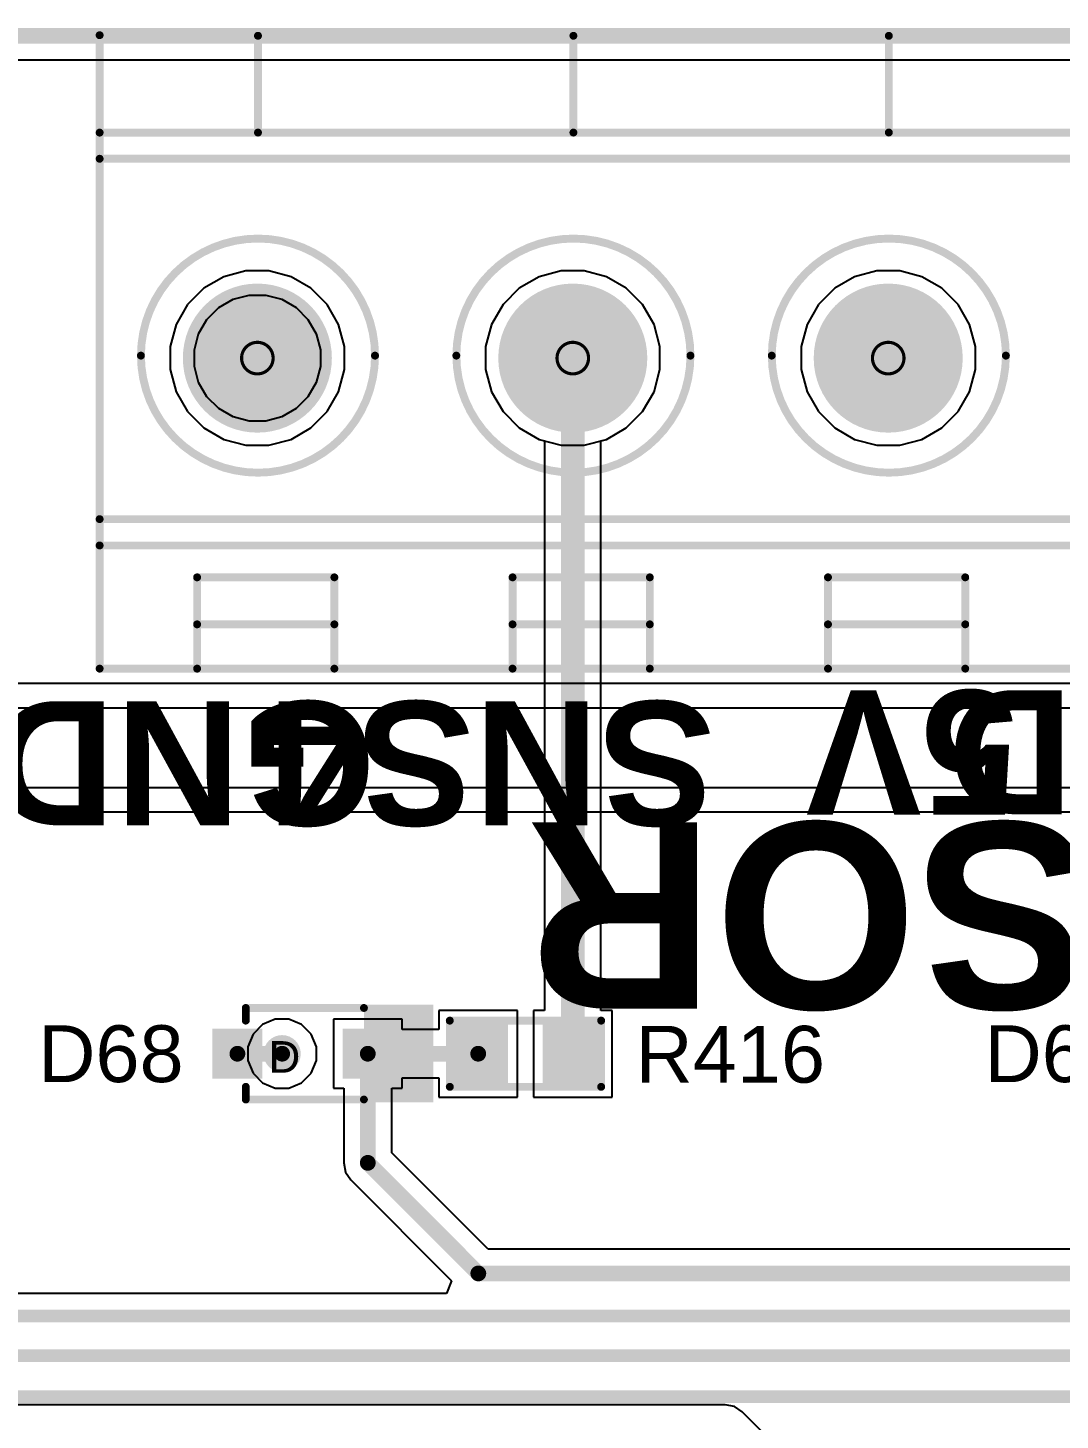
# Model space of a CAD drawing. Header units: inches. Extents: x -11 to 5428, y 0 to 5423.
# Drawn here: x 108.63 to 125.26, y 87.71 to 110.13 of the extents above; entities that cross this region are included whole.
import ezdxf

# ---------------------------------------------------------------- set-up
doc = ezdxf.new("R2010")
doc.units = ezdxf.units.IN
for name, color, linetype in [('Board Outline', 216, 'Continuous'), ('Bottom Layer', 5, 'Continuous'), ('Bottom Solder', 6, 'Continuous'), ('Drill Drawing', 1, 'Continuous'), ('GND', 16, 'Continuous'), ('Multi-Layer', 9, 'Continuous'), ('Pad Holes', 156, 'Continuous'), ('PWR', 76, 'Continuous'), ('Top Layer', 1, 'Continuous'), ('Top Overlay', 2, 'Continuous'), ('Top Paste', 8, 'Continuous'), ('Top Solder', 216, 'Continuous'), ('Via Holes', 16, 'Continuous')]:
    doc.layers.add(name, color=color, linetype=linetype)
doc.styles.add('Arial', font='', dxfattribs={"height": 0.2})
doc.styles.add('Arial_Bold', font='', dxfattribs={"height": 0.2})
doc.styles.get('Arial').set_extended_font_data('Arial')
doc.styles.get('Arial_Bold').set_extended_font_data('Arial', bold=True)

# ---------------------------------------------------------------- blocks, each defined once
blk = doc.blocks.new('SOD323F_100')
at = {"layer": 'Top Layer'}
for points in [[(-1.35, 0.3), (-0.75, 0.3), (-0.75, -0.3), (-1.35, -0.3)], [(0.75, 0.3), (1.35, 0.3), (1.35, -0.3), (0.75, -0.3)]]:
    blk.add_hatch(color=1, dxfattribs=at).paths.add_polyline_path(points)
at = {"layer": 'Top Overlay'}
for points in [[(0.988, 0.385), (2.108, 0.385), (2.108, 0.791), (0.988, 0.791)], [(1.422, -0.406), (2.108, -0.406), (2.108, 0.457), (1.422, 0.457)], [(0.988, -0.784), (2.108, -0.784), (2.108, -0.377), (0.988, -0.377)]]:
    blk.add_hatch(color=2, dxfattribs=at).paths.add_polyline_path(points)
at = {"layer": 'Top Paste'}
for points in [[(-1.35, 0.3), (-0.75, 0.3), (-0.75, -0.3), (-1.35, -0.3)], [(0.75, 0.3), (1.35, 0.3), (1.35, -0.3), (0.75, -0.3)]]:
    blk.add_hatch(color=8, dxfattribs=at).paths.add_polyline_path(points)
at = {"layer": 'Top Solder'}
for points in [[(-1.452, 0.402), (-0.648, 0.402), (-0.648, -0.402), (-1.452, -0.402)], [(0.648, 0.402), (1.452, 0.402), (1.452, -0.402), (0.648, -0.402)]]:
    blk.add_hatch(color=216, dxfattribs=at).paths.add_polyline_path(points)
at = {"layer": 'Top Overlay'}
for points in [[(-0.914, 0.533, 0.127, 0.127, 0), (-0.914, 0.737, 0.127, 0.127, 0)], [(-0.914, 0.737, 0.127, 0.127, 0), (0.988, 0.737, 0.127, 0.127, 0)], [(-0.914, -0.737, 0.127, 0.127, 0), (-0.914, -0.533, 0.127, 0.127, 0)], [(-0.914, -0.737, 0.127, 0.127, 0), (0.988, -0.737, 0.127, 0.127, 0)]]:
    blk.add_lwpolyline(points, format="xyseb", dxfattribs=at)
for points in [[(-0.946, 0.737, 0.0635, 0.0635, 1), (-0.883, 0.737, 0.0635, 0.0635, 1)], [(-0.946, 0.737, 0.0635, 0.0635, 1), (-0.883, 0.737, 0.0635, 0.0635, 1)], [(0.957, 0.737, 0.0635, 0.0635, 1), (1.02, 0.737, 0.0635, 0.0635, 1)], [(-0.946, 0.533, 0.0635, 0.0635, 1), (-0.883, 0.533, 0.0635, 0.0635, 1)], [(-0.946, -0.533, 0.0635, 0.0635, 1), (-0.883, -0.533, 0.0635, 0.0635, 1)], [(-0.946, -0.737, 0.0635, 0.0635, 1), (-0.883, -0.737, 0.0635, 0.0635, 1)], [(-0.946, -0.737, 0.0635, 0.0635, 1), (-0.883, -0.737, 0.0635, 0.0635, 1)], [(0.957, -0.737, 0.0635, 0.0635, 1), (1.02, -0.737, 0.0635, 0.0635, 1)]]:
    blk.add_lwpolyline(points, format="xyseb", close=True, dxfattribs=at)
blk = doc.blocks.new('R___0603_116')
at = {"layer": 'Top Layer'}
for points in [[(-0.381, 0.444), (-0.381, -0.445), (-1.143, -0.445), (-1.143, 0.444)], [(1.143, 0.444), (1.143, -0.445), (0.381, -0.445), (0.381, 0.444)]]:
    blk.add_hatch(color=1, dxfattribs=at).paths.add_polyline_path(points)
at = {"layer": 'Top Paste'}
for points in [[(-0.381, 0.444), (-0.381, -0.445), (-1.143, -0.445), (-1.143, 0.444)], [(1.143, 0.444), (1.143, -0.445), (0.381, -0.445), (0.381, 0.444)]]:
    blk.add_hatch(color=8, dxfattribs=at).paths.add_polyline_path(points)
at = {"layer": 'Top Solder'}
for points in [[(-0.279, 0.546), (-0.279, -0.546), (-1.245, -0.546), (-1.245, 0.546)], [(1.245, 0.546), (1.245, -0.546), (0.279, -0.546), (0.279, 0.546)]]:
    blk.add_hatch(color=216, dxfattribs=at).paths.add_polyline_path(points)
at = {"layer": 'Top Overlay'}
for points in [[(-1.219, -0.533, 0.127, 0.127, 0), (-1.219, 0.533, 0.127, 0.127, 0)], [(-1.219, 0.533, 0.127, 0.127, 0), (1.219, 0.533, 0.127, 0.127, 0)], [(1.219, -0.533, 0.127, 0.127, 0), (1.219, 0.533, 0.127, 0.127, 0)], [(-1.219, -0.533, 0.127, 0.127, 0), (1.219, -0.533, 0.127, 0.127, 0)]]:
    blk.add_lwpolyline(points, format="xyseb", dxfattribs=at)
for points in [[(-1.251, 0.533, 0.0635, 0.0635, 1), (-1.187, 0.533, 0.0635, 0.0635, 1)], [(-1.251, 0.533, 0.0635, 0.0635, 1), (-1.187, 0.533, 0.0635, 0.0635, 1)], [(1.187, 0.533, 0.0635, 0.0635, 1), (1.251, 0.533, 0.0635, 0.0635, 1)], [(1.187, 0.533, 0.0635, 0.0635, 1), (1.251, 0.533, 0.0635, 0.0635, 1)], [(-1.251, -0.533, 0.0635, 0.0635, 1), (-1.187, -0.533, 0.0635, 0.0635, 1)], [(-1.251, -0.533, 0.0635, 0.0635, 1), (-1.187, -0.533, 0.0635, 0.0635, 1)], [(1.187, -0.533, 0.0635, 0.0635, 1), (1.251, -0.533, 0.0635, 0.0635, 1)], [(1.187, -0.533, 0.0635, 0.0635, 1), (1.251, -0.533, 0.0635, 0.0635, 1)]]:
    blk.add_lwpolyline(points, format="xyseb", close=True, dxfattribs=at)
blk = doc.blocks.new('DB128V_5_08_12P_GN_S_125')
at = {"layer": 'Bottom Layer'}
h = blk.add_hatch(color=5, dxfattribs=at)
edge = h.paths.add_edge_path()
edge.add_arc((-27.94, 0), 1.15, 0, 360)
h = blk.add_hatch(color=5, dxfattribs=at)
edge = h.paths.add_edge_path()
edge.add_arc((-22.86, 0), 1.15, 0, 360)
h = blk.add_hatch(color=5, dxfattribs=at)
edge = h.paths.add_edge_path()
edge.add_arc((-17.78, 0), 1.15, 0, 360)
at = {"layer": 'Bottom Solder'}
h = blk.add_hatch(color=6, dxfattribs=at)
edge = h.paths.add_edge_path()
edge.add_arc((-27.94, 0), 1.2, 0, 360)
h = blk.add_hatch(color=6, dxfattribs=at)
edge = h.paths.add_edge_path()
edge.add_arc((-22.86, 0), 1.2, 0, 360)
h = blk.add_hatch(color=6, dxfattribs=at)
edge = h.paths.add_edge_path()
edge.add_arc((-17.78, 0), 1.2, 0, 360)
at = {"layer": 'GND'}
h = blk.add_hatch(color=16, dxfattribs=at)
edge = h.paths.add_edge_path()
edge.add_arc((-27.94, 0), 1.15, 0, 360)
h = blk.add_hatch(color=16, dxfattribs=at)
edge = h.paths.add_edge_path()
edge.add_arc((-22.86, 0), 1.15, 0, 360)
h = blk.add_hatch(color=16, dxfattribs=at)
edge = h.paths.add_edge_path()
edge.add_arc((-17.78, 0), 1.15, 0, 360)
at = {"layer": 'Multi-Layer'}
h = blk.add_hatch(color=9, dxfattribs=at)
edge = h.paths.add_edge_path()
edge.add_arc((-27.94, 0), 1.15, 0, 360)
h = blk.add_hatch(color=9, dxfattribs=at)
edge = h.paths.add_edge_path()
edge.add_arc((-22.86, 0), 1.15, 0, 360)
h = blk.add_hatch(color=9, dxfattribs=at)
edge = h.paths.add_edge_path()
edge.add_arc((-17.78, 0), 1.15, 0, 360)
at = {"layer": 'Pad Holes'}
h = blk.add_hatch(color=7, dxfattribs=at)
edge = h.paths.add_edge_path()
edge.add_arc((-27.94, 0), 0.75, 0, 360)
h = blk.add_hatch(color=7, dxfattribs=at)
edge = h.paths.add_edge_path()
edge.add_arc((-22.86, 0), 0.75, 0, 360)
h = blk.add_hatch(color=7, dxfattribs=at)
edge = h.paths.add_edge_path()
edge.add_arc((-17.78, 0), 0.75, 0, 360)
at = {"layer": 'PWR'}
h = blk.add_hatch(color=76, dxfattribs=at)
edge = h.paths.add_edge_path()
edge.add_arc((-27.94, 0), 1.15, 0, 360)
h = blk.add_hatch(color=76, dxfattribs=at)
edge = h.paths.add_edge_path()
edge.add_arc((-22.86, 0), 1.15, 0, 360)
h = blk.add_hatch(color=76, dxfattribs=at)
edge = h.paths.add_edge_path()
edge.add_arc((-17.78, 0), 1.15, 0, 360)
at = {"layer": 'Top Layer'}
h = blk.add_hatch(color=1, dxfattribs=at)
edge = h.paths.add_edge_path()
edge.add_arc((-27.94, 0), 1.15, 0, 360)
h = blk.add_hatch(color=1, dxfattribs=at)
edge = h.paths.add_edge_path()
edge.add_arc((-22.86, 0), 1.15, 0, 360)
h = blk.add_hatch(color=1, dxfattribs=at)
edge = h.paths.add_edge_path()
edge.add_arc((-17.78, 0), 1.15, 0, 360)
at = {"layer": 'Top Solder'}
h = blk.add_hatch(color=216, dxfattribs=at)
edge = h.paths.add_edge_path()
edge.add_arc((-27.94, 0), 1.2, 0, 360)
h = blk.add_hatch(color=216, dxfattribs=at)
edge = h.paths.add_edge_path()
edge.add_arc((-22.86, 0), 1.2, 0, 360)
h = blk.add_hatch(color=216, dxfattribs=at)
edge = h.paths.add_edge_path()
edge.add_arc((-17.78, 0), 1.2, 0, 360)
at = {"layer": 'Top Overlay'}
for points in [[(-30.48, 5.2, 0.127, 0.127, 0), (30.48, 5.2, 0.127, 0.127, 0)], [(-30.48, -5, 0.127, 0.127, 0), (-30.48, 5.2, 0.127, 0.127, 0)], [(-27.93, 3.632, 0.127, 0.127, 0), (-27.93, 5.19, 0.127, 0.127, 0)], [(-22.85, 3.632, 0.127, 0.127, 0), (-22.85, 5.19, 0.127, 0.127, 0)], [(-17.77, 3.632, 0.127, 0.127, 0), (-17.77, 5.19, 0.127, 0.127, 0)], [(-30.48, 3.631, 0.127, 0.127, 0), (30.48, 3.631, 0.127, 0.127, 0)], [(-30.48, 3.21, 0.127, 0.127, 0), (30.48, 3.21, 0.127, 0.127, 0)], [(-30.48, -2.593, 0.127, 0.127, 0), (0.44, -2.593, 0.127, 0.127, 0)], [(-30.48, -3.017, 0.127, 0.127, 0), (0.44, -3.017, 0.127, 0.127, 0)], [(-28.91, -5, 0.127, 0.127, 0), (-28.91, -3.53, 0.127, 0.127, 0)], [(-28.91, -3.53, 0.127, 0.127, 0), (-26.699, -3.53, 0.127, 0.127, 0)], [(-26.699, -5, 0.127, 0.127, 0), (-26.699, -3.53, 0.127, 0.127, 0)], [(-23.83, -5, 0.127, 0.127, 0), (-23.83, -3.53, 0.127, 0.127, 0)], [(-23.83, -3.53, 0.127, 0.127, 0), (-21.619, -3.53, 0.127, 0.127, 0)], [(-21.619, -5, 0.127, 0.127, 0), (-21.619, -3.53, 0.127, 0.127, 0)], [(-18.75, -5, 0.127, 0.127, 0), (-18.75, -3.53, 0.127, 0.127, 0)], [(-18.75, -3.53, 0.127, 0.127, 0), (-16.539, -3.53, 0.127, 0.127, 0)], [(-16.539, -5, 0.127, 0.127, 0), (-16.539, -3.53, 0.127, 0.127, 0)], [(-28.91, -4.287, 0.127, 0.127, 0), (-26.699, -4.287, 0.127, 0.127, 0)], [(-23.83, -4.287, 0.127, 0.127, 0), (-21.619, -4.287, 0.127, 0.127, 0)], [(-18.75, -4.287, 0.127, 0.127, 0), (-16.539, -4.287, 0.127, 0.127, 0)], [(-30.48, -5, 0.127, 0.127, 0), (30.48, -5, 0.127, 0.127, 0)]]:
    blk.add_lwpolyline(points, format="xyseb", dxfattribs=at)
for points in [[(-30.512, 5.2, 0.0635, 0.0635, 1), (-30.448, 5.2, 0.0635, 0.0635, 1)], [(-30.512, 5.2, 0.0635, 0.0635, 1), (-30.448, 5.2, 0.0635, 0.0635, 1)], [(-27.962, 5.19, 0.0635, 0.0635, 1), (-27.898, 5.19, 0.0635, 0.0635, 1)], [(-22.882, 5.19, 0.0635, 0.0635, 1), (-22.818, 5.19, 0.0635, 0.0635, 1)], [(-17.802, 5.19, 0.0635, 0.0635, 1), (-17.738, 5.19, 0.0635, 0.0635, 1)], [(-30.512, 3.631, 0.0635, 0.0635, 1), (-30.448, 3.631, 0.0635, 0.0635, 1)], [(-27.962, 3.632, 0.0635, 0.0635, 1), (-27.898, 3.632, 0.0635, 0.0635, 1)], [(-22.882, 3.632, 0.0635, 0.0635, 1), (-22.818, 3.632, 0.0635, 0.0635, 1)], [(-17.802, 3.632, 0.0635, 0.0635, 1), (-17.738, 3.632, 0.0635, 0.0635, 1)], [(-30.512, 3.21, 0.0635, 0.0635, 1), (-30.448, 3.21, 0.0635, 0.0635, 1)], [(-26.045, 0.04, 0.127, 0.127, 1), (-29.815, 0.04, 0.127, 0.127, 1)], [(-20.965, 0.04, 0.127, 0.127, 1), (-24.735, 0.04, 0.127, 0.127, 1)], [(-15.885, 0.04, 0.127, 0.127, 1), (-19.655, 0.04, 0.127, 0.127, 1)], [(-29.847, 0.04, 0.0635, 0.0635, 1), (-29.784, 0.04, 0.0635, 0.0635, 1)], [(-26.077, 0.04, 0.0635, 0.0635, 1), (-26.013, 0.04, 0.0635, 0.0635, 1)], [(-24.767, 0.04, 0.0635, 0.0635, 1), (-24.704, 0.04, 0.0635, 0.0635, 1)], [(-20.997, 0.04, 0.0635, 0.0635, 1), (-20.933, 0.04, 0.0635, 0.0635, 1)], [(-19.687, 0.04, 0.0635, 0.0635, 1), (-19.624, 0.04, 0.0635, 0.0635, 1)], [(-15.917, 0.04, 0.0635, 0.0635, 1), (-15.853, 0.04, 0.0635, 0.0635, 1)], [(-30.512, -2.593, 0.0635, 0.0635, 1), (-30.448, -2.593, 0.0635, 0.0635, 1)], [(-30.512, -3.017, 0.0635, 0.0635, 1), (-30.448, -3.017, 0.0635, 0.0635, 1)], [(-28.942, -3.53, 0.0635, 0.0635, 1), (-28.878, -3.53, 0.0635, 0.0635, 1)], [(-28.942, -3.53, 0.0635, 0.0635, 1), (-28.878, -3.53, 0.0635, 0.0635, 1)], [(-26.731, -3.53, 0.0635, 0.0635, 1), (-26.668, -3.53, 0.0635, 0.0635, 1)], [(-26.731, -3.53, 0.0635, 0.0635, 1), (-26.668, -3.53, 0.0635, 0.0635, 1)], [(-23.862, -3.53, 0.0635, 0.0635, 1), (-23.798, -3.53, 0.0635, 0.0635, 1)], [(-23.862, -3.53, 0.0635, 0.0635, 1), (-23.798, -3.53, 0.0635, 0.0635, 1)], [(-21.651, -3.53, 0.0635, 0.0635, 1), (-21.588, -3.53, 0.0635, 0.0635, 1)], [(-21.651, -3.53, 0.0635, 0.0635, 1), (-21.588, -3.53, 0.0635, 0.0635, 1)], [(-18.782, -3.53, 0.0635, 0.0635, 1), (-18.718, -3.53, 0.0635, 0.0635, 1)], [(-18.782, -3.53, 0.0635, 0.0635, 1), (-18.718, -3.53, 0.0635, 0.0635, 1)], [(-16.571, -3.53, 0.0635, 0.0635, 1), (-16.508, -3.53, 0.0635, 0.0635, 1)], [(-16.571, -3.53, 0.0635, 0.0635, 1), (-16.508, -3.53, 0.0635, 0.0635, 1)], [(-28.942, -4.287, 0.0635, 0.0635, 1), (-28.878, -4.287, 0.0635, 0.0635, 1)], [(-26.731, -4.287, 0.0635, 0.0635, 1), (-26.668, -4.287, 0.0635, 0.0635, 1)], [(-23.862, -4.287, 0.0635, 0.0635, 1), (-23.798, -4.287, 0.0635, 0.0635, 1)], [(-21.651, -4.287, 0.0635, 0.0635, 1), (-21.588, -4.287, 0.0635, 0.0635, 1)], [(-18.782, -4.287, 0.0635, 0.0635, 1), (-18.718, -4.287, 0.0635, 0.0635, 1)], [(-16.571, -4.287, 0.0635, 0.0635, 1), (-16.508, -4.287, 0.0635, 0.0635, 1)], [(-30.512, -5, 0.0635, 0.0635, 1), (-30.448, -5, 0.0635, 0.0635, 1)], [(-30.512, -5, 0.0635, 0.0635, 1), (-30.448, -5, 0.0635, 0.0635, 1)], [(-28.942, -5, 0.0635, 0.0635, 1), (-28.878, -5, 0.0635, 0.0635, 1)], [(-26.731, -5, 0.0635, 0.0635, 1), (-26.668, -5, 0.0635, 0.0635, 1)], [(-23.862, -5, 0.0635, 0.0635, 1), (-23.798, -5, 0.0635, 0.0635, 1)], [(-21.651, -5, 0.0635, 0.0635, 1), (-21.588, -5, 0.0635, 0.0635, 1)], [(-18.782, -5, 0.0635, 0.0635, 1), (-18.718, -5, 0.0635, 0.0635, 1)], [(-16.571, -5, 0.0635, 0.0635, 1), (-16.508, -5, 0.0635, 0.0635, 1)]]:
    blk.add_lwpolyline(points, format="xyseb", close=True, dxfattribs=at)

msp = doc.modelspace()

# ---------------------------------------------------------------- hatches: boundary and pattern name
at = {"layer": 'Bottom Layer'}
h = msp.add_hatch(color=5, dxfattribs=at)
edge = h.paths.add_edge_path()
edge.add_arc((112.725, 93.608), 0.3, 0, 360)
at = {"layer": 'GND'}
h = msp.add_hatch(color=16, dxfattribs=at)
edge = h.paths.add_edge_path()
edge.add_arc((112.725, 93.608), 0.3, 0, 360)
at = {"layer": 'PWR'}
h = msp.add_hatch(color=76, dxfattribs=at)
edge = h.paths.add_edge_path()
edge.add_arc((112.725, 93.608), 0.3, 0, 360)
at = {"layer": 'Top Layer'}
h = msp.add_hatch(color=1, dxfattribs=at)
edge = h.paths.add_edge_path()
edge.add_arc((112.725, 93.608), 0.3, 0, 360)
at = {"layer": 'Via Holes'}
h = msp.add_hatch(color=7, dxfattribs=at)
edge = h.paths.add_edge_path()
edge.add_arc((112.725, 93.608), 0.15, 0, 360)

# ---------------------------------------------------------------- linework, layer by layer
at = {"layer": 'Board Outline'}
msp.add_lwpolyline([(0, 110, 0.254, 0.254, 0), (344, 110, 0.254, 0.254, 0)], format="xyseb", dxfattribs=at)
at = {"layer": 'Bottom Layer'}
for p, q in [((9.715, 109.612), (334.285, 109.612)), ((116.864, 106.118), (116.544, 105.933)), ((117.221, 106.213), (116.864, 106.118)), ((117.591, 106.213), (117.221, 106.213)), ((117.948, 106.118), (117.591, 106.213)), ((118.268, 105.933), (117.948, 106.118)), ((121.944, 106.118), (121.624, 105.933)), ((122.301, 106.213), (121.944, 106.118)), ((122.671, 106.213), (122.301, 106.213)), ((123.028, 106.118), (122.671, 106.213)), ((123.348, 105.933), (123.028, 106.118)), ((116.544, 105.933), (116.283, 105.671)), ((118.53, 105.671), (118.268, 105.933)), ((121.624, 105.933), (121.363, 105.671)), ((123.61, 105.671), (123.348, 105.933)), ((116.283, 105.671), (116.098, 105.351)), ((118.714, 105.351), (118.53, 105.671)), ((121.363, 105.671), (121.178, 105.351)), ((123.794, 105.351), (123.61, 105.671)), ((116.098, 105.351), (116.002, 104.994)), ((118.81, 104.994), (118.714, 105.351)), ((121.178, 105.351), (121.082, 104.994)), ((123.89, 104.994), (123.794, 105.351)), ((116.002, 104.994), (116.002, 104.624)), ((118.81, 104.624), (118.81, 104.994)), ((121.082, 104.994), (121.082, 104.624)), ((123.89, 104.624), (123.89, 104.994)), ((116.002, 104.624), (116.098, 104.267)), ((118.714, 104.267), (118.81, 104.624)), ((121.082, 104.624), (121.178, 104.267)), ((123.794, 104.267), (123.89, 104.624)), ((116.098, 104.267), (116.283, 103.947)), ((118.53, 103.947), (118.714, 104.267)), ((121.178, 104.267), (121.363, 103.947)), ((123.61, 103.947), (123.794, 104.267)), ((116.283, 103.947), (116.544, 103.686)), ((118.268, 103.686), (118.53, 103.947)), ((121.363, 103.947), (121.624, 103.686)), ((123.348, 103.686), (123.61, 103.947)), ((116.544, 103.686), (116.864, 103.501)), ((117.948, 103.501), (118.268, 103.686)), ((121.624, 103.686), (121.944, 103.501)), ((123.028, 103.501), (123.348, 103.686)), ((116.864, 103.501), (117.221, 103.405)), ((117.221, 103.405), (117.591, 103.405)), ((117.591, 103.405), (117.948, 103.501)), ((121.944, 103.501), (122.301, 103.405)), ((122.301, 103.405), (122.671, 103.405)), ((122.671, 103.405), (123.028, 103.501)), ((119.861, 87.957), (102.692, 87.957)), ((120.009, 87.928), (119.861, 87.957)), ((120.135, 87.843), (120.009, 87.928)), ((124.147, 83.832), (120.135, 87.843))]:
    msp.add_line(p, q, dxfattribs=at)
at = {"layer": 'Drill Drawing'}
for points in [[(112.58, 104.809, 0.0508, 0.0508, 1), (112.072, 104.809, 0.0508, 0.0508, 1)], [(117.66, 104.809, 0.0508, 0.0508, 1), (117.152, 104.809, 0.0508, 0.0508, 1)], [(122.74, 104.809, 0.0508, 0.0508, 1), (122.232, 104.809, 0.0508, 0.0508, 1)], [(112.059, 104.809, 0.0254, 0.0254, 1), (112.085, 104.809, 0.0254, 0.0254, 1)], [(112.567, 104.809, 0.0254, 0.0254, 1), (112.593, 104.809, 0.0254, 0.0254, 1)], [(117.139, 104.809, 0.0254, 0.0254, 1), (117.165, 104.809, 0.0254, 0.0254, 1)], [(117.647, 104.809, 0.0254, 0.0254, 1), (117.673, 104.809, 0.0254, 0.0254, 1)], [(122.219, 104.809, 0.0254, 0.0254, 1), (122.245, 104.809, 0.0254, 0.0254, 1)], [(122.727, 104.809, 0.0254, 0.0254, 1), (122.753, 104.809, 0.0254, 0.0254, 1)]]:
    msp.add_lwpolyline(points, format="xyseb", close=True, dxfattribs=at)
at = {"layer": 'GND'}
for p, q in [((0.388, 109.612), (343.612, 109.612)), ((111.784, 106.118), (111.464, 105.933)), ((112.141, 106.213), (111.784, 106.118)), ((112.511, 106.213), (112.141, 106.213)), ((112.868, 106.118), (112.511, 106.213)), ((113.188, 105.933), (112.868, 106.118)), ((116.864, 106.118), (116.544, 105.933)), ((117.221, 106.213), (116.864, 106.118)), ((117.591, 106.213), (117.221, 106.213)), ((117.948, 106.118), (117.591, 106.213)), ((118.268, 105.933), (117.948, 106.118)), ((121.944, 106.118), (121.624, 105.933)), ((122.301, 106.213), (121.944, 106.118)), ((122.671, 106.213), (122.301, 106.213)), ((123.028, 106.118), (122.671, 106.213)), ((123.348, 105.933), (123.028, 106.118)), ((111.464, 105.933), (111.203, 105.671)), ((111.934, 105.756), (112.192, 105.825)), ((112.192, 105.825), (112.46, 105.825)), ((112.46, 105.825), (112.718, 105.756)), ((113.45, 105.671), (113.188, 105.933)), ((116.544, 105.933), (116.283, 105.671)), ((118.53, 105.671), (118.268, 105.933)), ((121.624, 105.933), (121.363, 105.671)), ((123.61, 105.671), (123.348, 105.933)), ((111.203, 105.671), (111.018, 105.351)), ((111.514, 105.433), (111.703, 105.622)), ((111.703, 105.622), (111.934, 105.756)), ((112.718, 105.756), (112.95, 105.622)), ((112.95, 105.622), (113.139, 105.433)), ((113.634, 105.351), (113.45, 105.671)), ((116.283, 105.671), (116.098, 105.351)), ((118.714, 105.351), (118.53, 105.671)), ((121.363, 105.671), (121.178, 105.351)), ((123.794, 105.351), (123.61, 105.671)), ((111.38, 105.201), (111.514, 105.433)), ((113.139, 105.433), (113.272, 105.201)), ((111.018, 105.351), (110.922, 104.994)), ((111.311, 104.943), (111.38, 105.201)), ((113.272, 105.201), (113.342, 104.943)), ((113.73, 104.994), (113.634, 105.351)), ((116.098, 105.351), (116.002, 104.994)), ((118.81, 104.994), (118.714, 105.351)), ((121.178, 105.351), (121.082, 104.994)), ((123.89, 104.994), (123.794, 105.351)), ((110.922, 104.994), (110.922, 104.624)), ((111.311, 104.676), (111.311, 104.943)), ((113.342, 104.943), (113.342, 104.676)), ((113.73, 104.624), (113.73, 104.994)), ((116.002, 104.994), (116.002, 104.624)), ((118.81, 104.624), (118.81, 104.994)), ((121.082, 104.994), (121.082, 104.624)), ((123.89, 104.624), (123.89, 104.994)), ((110.922, 104.624), (111.018, 104.267)), ((111.38, 104.417), (111.311, 104.676)), ((113.342, 104.676), (113.272, 104.417)), ((113.634, 104.267), (113.73, 104.624)), ((116.002, 104.624), (116.098, 104.267)), ((118.714, 104.267), (118.81, 104.624)), ((121.082, 104.624), (121.178, 104.267)), ((123.794, 104.267), (123.89, 104.624)), ((111.018, 104.267), (111.203, 103.947)), ((111.514, 104.186), (111.38, 104.417)), ((113.272, 104.417), (113.139, 104.186)), ((113.45, 103.947), (113.634, 104.267)), ((116.098, 104.267), (116.283, 103.947)), ((118.53, 103.947), (118.714, 104.267)), ((121.178, 104.267), (121.363, 103.947)), ((123.61, 103.947), (123.794, 104.267)), ((111.703, 103.997), (111.514, 104.186)), ((113.139, 104.186), (112.95, 103.997)), ((111.203, 103.947), (111.464, 103.686)), ((111.934, 103.863), (111.703, 103.997)), ((112.192, 103.794), (111.934, 103.863)), ((112.718, 103.863), (112.46, 103.794)), ((112.95, 103.997), (112.718, 103.863)), ((113.188, 103.686), (113.45, 103.947)), ((116.283, 103.947), (116.544, 103.686)), ((118.268, 103.686), (118.53, 103.947)), ((121.363, 103.947), (121.624, 103.686)), ((123.348, 103.686), (123.61, 103.947)), ((111.464, 103.686), (111.784, 103.501)), ((112.46, 103.794), (112.192, 103.794)), ((112.868, 103.501), (113.188, 103.686)), ((116.544, 103.686), (116.864, 103.501)), ((117.948, 103.501), (118.268, 103.686)), ((121.624, 103.686), (121.944, 103.501)), ((123.028, 103.501), (123.348, 103.686)), ((111.784, 103.501), (112.141, 103.405)), ((112.141, 103.405), (112.511, 103.405)), ((112.511, 103.405), (112.868, 103.501)), ((116.864, 103.501), (117.221, 103.405)), ((117.221, 103.405), (117.591, 103.405)), ((117.591, 103.405), (117.948, 103.501)), ((121.944, 103.501), (122.301, 103.405)), ((122.301, 103.405), (122.671, 103.405)), ((122.671, 103.405), (123.028, 103.501)), ((316.535, 99.568), (10.349, 99.568)), ((10.737, 99.18), (316.535, 99.18))]:
    msp.add_line(p, q, dxfattribs=at)
at = {"layer": 'PWR'}
for p, q in [((0.388, 109.612), (232.286, 109.612)), ((111.784, 106.118), (111.464, 105.933)), ((112.141, 106.213), (111.784, 106.118)), ((112.511, 106.213), (112.141, 106.213)), ((112.868, 106.118), (112.511, 106.213)), ((113.188, 105.933), (112.868, 106.118)), ((116.864, 106.118), (116.544, 105.933)), ((117.221, 106.213), (116.864, 106.118)), ((117.591, 106.213), (117.221, 106.213)), ((117.948, 106.118), (117.591, 106.213)), ((118.268, 105.933), (117.948, 106.118)), ((111.464, 105.933), (111.203, 105.671)), ((113.45, 105.671), (113.188, 105.933)), ((116.544, 105.933), (116.283, 105.671)), ((118.53, 105.671), (118.268, 105.933)), ((111.203, 105.671), (111.018, 105.351)), ((113.634, 105.351), (113.45, 105.671)), ((116.283, 105.671), (116.098, 105.351)), ((118.714, 105.351), (118.53, 105.671)), ((111.018, 105.351), (110.922, 104.994)), ((113.73, 104.994), (113.634, 105.351)), ((116.098, 105.351), (116.002, 104.994)), ((118.81, 104.994), (118.714, 105.351)), ((110.922, 104.994), (110.922, 104.624)), ((113.73, 104.624), (113.73, 104.994)), ((116.002, 104.994), (116.002, 104.624)), ((118.81, 104.624), (118.81, 104.994)), ((110.922, 104.624), (111.018, 104.267)), ((113.634, 104.267), (113.73, 104.624)), ((116.002, 104.624), (116.098, 104.267)), ((118.714, 104.267), (118.81, 104.624)), ((111.018, 104.267), (111.203, 103.947)), ((113.45, 103.947), (113.634, 104.267)), ((116.098, 104.267), (116.283, 103.947)), ((118.53, 103.947), (118.714, 104.267)), ((111.203, 103.947), (111.464, 103.686)), ((113.188, 103.686), (113.45, 103.947)), ((116.283, 103.947), (116.544, 103.686)), ((118.268, 103.686), (118.53, 103.947)), ((111.464, 103.686), (111.784, 103.501)), ((112.868, 103.501), (113.188, 103.686)), ((116.544, 103.686), (116.864, 103.501)), ((117.948, 103.501), (118.268, 103.686)), ((111.784, 103.501), (112.141, 103.405)), ((112.141, 103.405), (112.511, 103.405)), ((112.511, 103.405), (112.868, 103.501)), ((116.864, 103.501), (117.221, 103.405)), ((117.221, 103.405), (117.591, 103.405)), ((117.591, 103.405), (117.948, 103.501)), ((197.688, 97.892), (33.528, 97.892)), ((33.689, 97.503), (197.527, 97.503)), ((112.615, 94.162), (112.411, 94.078)), ((112.835, 94.162), (112.615, 94.162)), ((113.039, 94.078), (112.835, 94.162)), ((112.411, 94.078), (112.256, 93.922)), ((113.195, 93.922), (113.039, 94.078)), ((112.256, 93.922), (112.171, 93.718)), ((112.171, 93.718), (112.171, 93.498)), ((113.279, 93.718), (113.195, 93.922)), ((113.279, 93.498), (113.279, 93.718)), ((112.171, 93.498), (112.256, 93.294)), ((113.195, 93.294), (113.279, 93.498)), ((112.256, 93.294), (112.411, 93.138)), ((113.039, 93.138), (113.195, 93.294)), ((112.411, 93.138), (112.615, 93.054)), ((112.615, 93.054), (112.835, 93.054)), ((112.835, 93.054), (113.039, 93.138))]:
    msp.add_line(p, q, dxfattribs=at)
at = {"layer": 'Top Layer'}
for p, q in [((9.715, 109.612), (323.096, 109.612)), ((116.864, 106.118), (116.544, 105.933)), ((117.221, 106.213), (116.864, 106.118)), ((117.591, 106.213), (117.221, 106.213)), ((117.948, 106.118), (117.591, 106.213)), ((118.268, 105.933), (117.948, 106.118)), ((121.944, 106.118), (121.624, 105.933)), ((122.301, 106.213), (121.944, 106.118)), ((122.671, 106.213), (122.301, 106.213)), ((123.028, 106.118), (122.671, 106.213)), ((123.348, 105.933), (123.028, 106.118)), ((116.544, 105.933), (116.283, 105.671)), ((118.53, 105.671), (118.268, 105.933)), ((121.624, 105.933), (121.363, 105.671)), ((123.61, 105.671), (123.348, 105.933)), ((116.283, 105.671), (116.098, 105.351)), ((118.714, 105.351), (118.53, 105.671)), ((121.363, 105.671), (121.178, 105.351)), ((123.794, 105.351), (123.61, 105.671)), ((116.098, 105.351), (116.002, 104.994)), ((118.81, 104.994), (118.714, 105.351)), ((121.178, 105.351), (121.082, 104.994)), ((123.89, 104.994), (123.794, 105.351)), ((116.002, 104.994), (116.002, 104.624)), ((118.81, 104.624), (118.81, 104.994)), ((121.082, 104.994), (121.082, 104.624)), ((123.89, 104.624), (123.89, 104.994)), ((116.002, 104.624), (116.098, 104.267)), ((118.714, 104.267), (118.81, 104.624)), ((121.082, 104.624), (121.178, 104.267)), ((123.794, 104.267), (123.89, 104.624)), ((116.098, 104.267), (116.283, 103.947)), ((118.53, 103.947), (118.714, 104.267)), ((121.178, 104.267), (121.363, 103.947)), ((123.61, 103.947), (123.794, 104.267)), ((116.283, 103.947), (116.544, 103.686)), ((118.268, 103.686), (118.53, 103.947)), ((121.363, 103.947), (121.624, 103.686)), ((123.348, 103.686), (123.61, 103.947)), ((116.544, 103.686), (116.864, 103.501)), ((117.948, 103.501), (118.268, 103.686)), ((121.624, 103.686), (121.944, 103.501)), ((123.028, 103.501), (123.348, 103.686)), ((116.864, 103.501), (116.953, 103.477)), ((116.953, 103.477), (116.953, 94.306)), ((117.859, 103.477), (117.948, 103.501)), ((117.859, 94.306), (117.859, 103.477)), ((121.944, 103.501), (122.301, 103.405)), ((122.301, 103.405), (122.671, 103.405)), ((122.671, 103.405), (123.028, 103.501)), ((114.658, 94.162), (113.55, 94.162)), ((113.55, 94.162), (113.55, 93.054)), ((114.658, 93.996), (114.658, 94.162)), ((116.517, 94.306), (115.247, 94.306)), ((115.247, 94.306), (115.247, 93.996)), ((116.517, 92.909), (116.517, 94.306)), ((116.953, 94.306), (116.771, 94.306)), ((116.771, 94.306), (116.771, 92.909)), ((118.041, 94.306), (117.859, 94.306)), ((118.041, 92.909), (118.041, 94.306)), ((115.247, 93.996), (114.658, 93.996)), ((113.55, 93.054), (113.716, 93.054)), ((113.716, 93.054), (113.716, 91.851)), ((114.493, 92.012), (114.493, 93.054)), ((114.493, 93.054), (114.658, 93.054)), ((114.658, 93.054), (114.658, 93.219)), ((114.658, 93.219), (115.247, 93.219)), ((115.247, 93.219), (115.247, 92.909)), ((115.247, 92.909), (116.517, 92.909)), ((116.771, 92.909), (118.041, 92.909)), ((116.045, 90.459), (114.493, 92.012)), ((113.716, 91.851), (113.745, 91.702)), ((113.745, 91.702), (113.829, 91.576)), ((113.829, 91.576), (115.455, 89.951)), ((130.179, 90.459), (116.045, 90.459)), ((115.455, 89.951), (115.371, 89.747)), ((115.371, 89.747), (106.76, 89.747))]:
    msp.add_line(p, q, dxfattribs=at)
for points in [[(117.406, 93.608, 0.381, 0.381, 0), (117.406, 104.809, 0.381, 0.381, 0)], [(112.004, 93.608, 0.254, 0.254, 0), (112.725, 93.608, 0.254, 0.254, 0)], [(114.104, 91.851, 0.254, 0.254, 0), (114.104, 93.608, 0.254, 0.254, 0)], [(114.104, 93.608, 0.254, 0.254, 0), (115.882, 93.608, 0.254, 0.254, 0)], [(114.104, 91.851, 0.254, 0.254, 0), (115.884, 90.07, 0.254, 0.254, 0)], [(115.884, 90.07, 0.254, 0.254, 0), (175.258, 90.07, 0.254, 0.254, 0)], [(106.76, 89.385, 0.203, 0.203, 0), (156.309, 89.385, 0.203, 0.203, 0)], [(106.851, 88.744, 0.203, 0.203, 0), (155.934, 88.744, 0.203, 0.203, 0)], [(107.241, 88.085, 0.203, 0.203, 0), (151.412, 88.085, 0.203, 0.203, 0)]]:
    msp.add_lwpolyline(points, format="xyseb", dxfattribs=at)
for points in [[(117.311, 104.809, 0.191, 0.191, 1), (117.501, 104.809, 0.191, 0.191, 1)], [(111.941, 93.608, 0.127, 0.127, 1), (112.068, 93.608, 0.127, 0.127, 1)], [(112.662, 93.608, 0.127, 0.127, 1), (112.789, 93.608, 0.127, 0.127, 1)], [(114.041, 93.608, 0.127, 0.127, 1), (114.168, 93.608, 0.127, 0.127, 1)], [(114.041, 93.608, 0.127, 0.127, 1), (114.168, 93.608, 0.127, 0.127, 1)], [(115.819, 93.608, 0.127, 0.127, 1), (115.946, 93.608, 0.127, 0.127, 1)], [(117.311, 93.608, 0.191, 0.191, 1), (117.501, 93.608, 0.191, 0.191, 1)], [(114.041, 91.851, 0.127, 0.127, 1), (114.168, 91.851, 0.127, 0.127, 1)], [(114.041, 91.851, 0.127, 0.127, 1), (114.168, 91.851, 0.127, 0.127, 1)], [(115.821, 90.07, 0.127, 0.127, 1), (115.948, 90.07, 0.127, 0.127, 1)], [(115.821, 90.07, 0.127, 0.127, 1), (115.948, 90.07, 0.127, 0.127, 1)]]:
    msp.add_lwpolyline(points, format="xyseb", close=True, dxfattribs=at)

# ---------------------------------------------------------------- block references
for name, p in [('DB128V_5_08_12P_GN_S_125', (140.266, 104.809)), ('SOD323F_100', (113.054, 93.608)), ('R___0603_116', (116.644, 93.608))]:
    msp.add_blockref(name, p)

# ---------------------------------------------------------------- texts
at = {"layer": 'Drill Drawing', "style": 'Arial'}
msp.add_text('D', height=0.508, dxfattribs=at).set_placement((112.505, 93.303))
at = {"layer": 'Top Overlay', "style": 'Arial_Bold'}
for s, height, p in [('5V', 2, (124.575, 99.46)), ('GND', 2, (129.655, 99.462)), ('GND', 2, (114.228, 99.284)), ('SNS4', 2, (119.693, 99.284)), ('PHOTOELECTRIC SENSOR', 3, (171.374, 97.333))]:
    msp.add_text(s, height=height, rotation=180, dxfattribs=at).set_placement(p)
at = {"layer": 'Top Overlay', "style": 'Arial'}
for s, p in [('D68', (108.796, 93.151)), ('R416', (118.415, 93.142)), ('D65', (124.036, 93.151))]:
    msp.add_text(s, height=0.9144, dxfattribs=at).set_placement(p)

doc.saveas('drawing.dxf')
